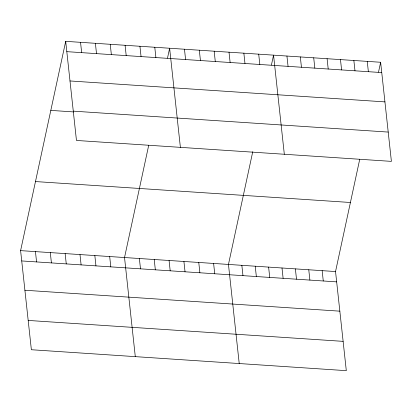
<?xml version="1.0" encoding="UTF-8"?>
<svg xmlns="http://www.w3.org/2000/svg" width="412" height="412" viewBox="0 0 412 412"><rect width="100%" height="100%" fill="white"/><g stroke="black" fill="none" stroke-linecap="round" stroke-linejoin="round"><path stroke-width="0.62" d="M359.697 159.434L335.538 271.549L346.307 370.661L31.369 349.731L20.6 250.625L65.693 41.339L380.631 62.269L391.4 161.375L76.462 140.451L65.693 41.339M148.686 145.41L124.532 257.531L135.296 356.637M167.499 58.113L169.626 48.245L180.389 147.357M252.747 151.719L228.459 264.437L239.228 363.544M271.426 65.019L273.553 55.151L284.321 154.263M378.51 72.131L380.631 62.269M66.816 51.654L381.754 72.584M69.999 80.958L384.937 101.888M73.279 111.147L388.217 132.077M50.815 110.401L73.702 111.925M35.484 181.558L350.421 202.488M20.6 250.625L335.538 271.549M21.723 260.94L336.661 281.87M24.905 290.244L339.843 311.168M28.186 320.433L343.124 341.357M367.247 61.378L368.369 71.693M353.862 60.487L354.984 70.807M340.477 59.596L341.599 69.916M327.092 58.71L328.215 69.025M313.707 57.819L314.83 68.135M300.322 56.928L301.445 67.249M322.153 270.658L323.276 280.979M286.937 56.042L288.06 66.358M308.768 269.772L309.891 280.088M295.383 268.882L296.506 279.197M281.999 267.991L283.121 278.311M258.705 54.163L259.828 64.483M268.614 267.105L269.736 277.42M243.858 53.179L244.98 63.494M255.229 266.214L256.352 276.529M229.01 52.19L230.133 62.511M241.844 265.323L242.967 275.643M214.168 51.206L215.285 61.522M199.32 50.218L200.438 60.538M213.612 263.448L214.734 273.764M184.473 49.234L185.591 59.549M198.764 262.459L199.887 272.78M183.917 261.476L185.04 271.791M154.778 47.256L155.896 57.577M169.069 260.487L170.192 270.808M139.931 46.273L141.053 56.588M154.222 259.503L155.345 269.819M125.083 45.284L126.206 55.605M139.374 258.515L140.497 268.835M110.236 44.3L111.358 54.616M95.388 43.311L96.511 53.632M109.685 256.542L110.802 266.858M80.541 42.328L81.664 52.643M94.837 255.553L95.955 265.874M79.99 254.57L81.107 264.885M65.142 253.581L66.26 263.901M50.295 252.597L51.418 262.913M35.447 251.608L36.57 261.929"/></g></svg>
